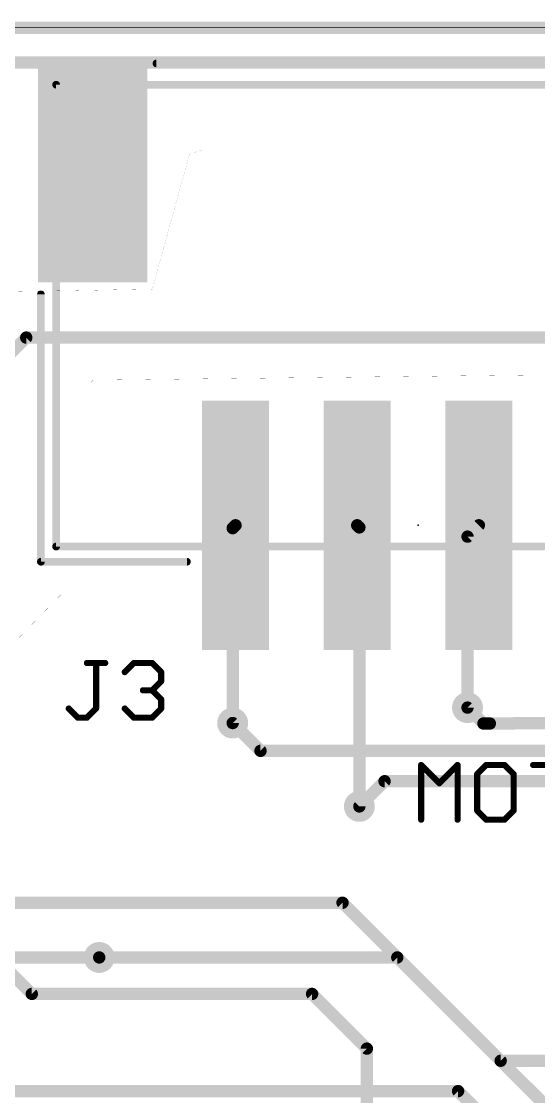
# Model space of a CAD drawing. Extents: x -0.1 to 50.1, y -0.1 to 50.1.
# Drawn here: x 24.72 to 33.22, y 32.41 to 50.1 of the extents above; entities that cross this region are included whole.
import ezdxf

# ---------------------------------------------------------------- set-up
doc = ezdxf.new("R2010")
doc.units = 0
for name, color, linetype in [('1', 22, 'CONTINUOUS'), ('15', 22, 'CONTINUOUS'), ('16', 175, 'CONTINUOUS'), ('18', 82, 'CONTINUOUS'), ('2', 175, 'CONTINUOUS'), ('20', 7, 'CONTINUOUS'), ('21', 253, 'CONTINUOUS'), ('23', 7, 'CONTINUOUS'), ('25', 253, 'CONTINUOUS'), ('29', 253, 'CONTINUOUS'), ('31', 253, 'CONTINUOUS'), ('51', 253, 'CONTINUOUS')]:
    doc.layers.add(name, color=color, linetype=linetype)

# ---------------------------------------------------------------- blocks, each defined once
blk = doc.blocks.new('RECT')
blk.add_solid([(-0.5, -0.5), (0.5, -0.5), (-0.5, 0.5), (0.5, 0.5)])
blk = doc.blocks.new('ROUNDV')
at = {"const_width": 0.5}
blk.add_lwpolyline([(0, -0.25, 1), (0, 0.25, 1), (0, -0.25)], format="xyb", dxfattribs=at)

msp = doc.modelspace()

# ---------------------------------------------------------------- linework, layer by layer
at = {"layer": '1'}
for points, const_width in [([(27.7192, 48), (27.4828, 47.916)], 0.001), ([(33.9224, 48), (27.7192, 48)], 0.001), ([(27.4828, 47.916), (26.8732, 45.6968)], 0.001), ([(26.8732, 45.6968), (21.108, 45.5952)], 0.001), ([(24.8, 44.9), (22.1, 42.2)], 0.2032), ([(34.1, 44.9), (24.8, 44.9)], 0.2032), ([(25.9, 44.2), (34.6288, 44.3016)], 0.001), ([(25.4, 43.7), (25.9, 44.2)], 0.001), ([(25.4, 40.7), (25.4, 43.7)], 0.001), ([(28.194, 41.7642), (28.2414, 41.8116)], 0.2032), ([(28.194, 38.5572), (28.194, 41.7642)], 0.2032), ([(30.2768, 41.7762), (30.2414, 41.8116)], 0.2032), ([(30.2768, 37.1856), (30.2768, 41.7762)], 0.2032), ([(32.0548, 41.625), (32.2414, 41.8116)], 0.2032), ([(32.0548, 38.8112), (32.0548, 41.625)], 0.2032), ([(23.5064, 38.7556), (25.4, 40.7)], 0.001), ([(24.4, 35.6), (30, 35.6)], 0.2032), ([(30, 35.6), (32.6, 33)], 0.2032), ([(24.3, 34.7), (26, 34.7)], 0.2032), ([(32.6, 33), (33.6, 33)], 0.2032), ([(31.9, 32.5), (20.7144, 32.5)], 0.2032), ([(31.9, 32.5), (32.4, 32)], 0.2032)]:
    msp.add_lwpolyline(points, dxfattribs=dict(at, const_width=const_width))
for points, const_width in [([(27.7192, 48.0003, 1), (27.7192, 47.9997)], 0.0005), ([(27.7193, 47.9998, 1), (27.7191, 48.0002)], 0.0005), ([(27.4827, 47.9162, 1), (27.4829, 47.9158)], 0.0005), ([(27.483, 47.9159, 1), (27.4826, 47.9161)], 0.0005), ([(26.873, 45.6969, 1), (26.8734, 45.6967)], 0.0005), ([(26.8732, 45.6966, 1), (26.8732, 45.697)], 0.0005), ([(24.8, 44.9508, 1), (24.8, 44.8492)], 0.1016), ([(24.8359, 44.8641, 1), (24.7641, 44.9359)], 0.1016), ([(25.9002, 44.1998, 1), (25.8998, 44.2002)], 0.0005), ([(25.9, 44.2002, 1), (25.9, 44.1998)], 0.0005), ([(25.4003, 43.7, 1), (25.3998, 43.7)], 0.0005), ([(25.3998, 43.7002, 1), (25.4002, 43.6998)], 0.0005), ([(28.2448, 41.7642, 1), (28.1432, 41.7642)], 0.1016), ([(28.1581, 41.8001, 1), (28.2299, 41.7283)], 0.1016), ([(28.2773, 41.7757, 1), (28.2055, 41.8475)], 0.1016), ([(30.2773, 41.8475, 1), (30.2055, 41.7757)], 0.1016), ([(30.3276, 41.7762, 1), (30.226, 41.7762)], 0.1016), ([(30.2409, 41.7403, 1), (30.3127, 41.8121)], 0.1016), ([(32.2773, 41.7757, 1), (32.2055, 41.8475)], 0.1016), ([(32.1056, 41.625, 1), (32.004, 41.625)], 0.1016), ([(32.0189, 41.6609, 1), (32.0907, 41.5891)], 0.1016), ([(25.4002, 40.6998, 1), (25.3998, 40.7002)], 0.0005), ([(25.3998, 40.7, 1), (25.4003, 40.7)], 0.0005), ([(32.004, 38.8112, 1), (32.1056, 38.8112)], 0.1016), ([(28.1432, 38.5572, 1), (28.2448, 38.5572)], 0.1016), ([(30.226, 37.1856, 1), (30.3276, 37.1856)], 0.1016), ([(30.0359, 35.6359, 1), (29.9641, 35.5641)], 0.1016), ([(30, 35.5492, 1), (30, 35.6508)], 0.1016), ([(26, 34.6492, 1), (26, 34.7508)], 0.1016), ([(32.6, 33.0508, 1), (32.6, 32.9492)], 0.1016), ([(32.5641, 32.9641, 1), (32.6359, 33.0359)], 0.1016), ([(31.9359, 32.5359, 1), (31.8641, 32.4641)], 0.1016), ([(31.9, 32.4492, 1), (31.9, 32.5508)], 0.1016)]:
    msp.add_lwpolyline(points, format="xyb", dxfattribs=dict(at, const_width=const_width))
at = {"layer": '15', "const_width": 0.01}
msp.add_lwpolyline([(50, 50), (0, 50)], dxfattribs=at)
at = {"layer": '16', "const_width": 0.2032}
for points in [[(22.7284, 49.4284), (42.4688, 49.4284)], [(32.3168, 38.5492), (32.0548, 38.8112)], [(28.6512, 38.1), (28.194, 38.5572)], [(32.4224, 38.5492), (32.3168, 38.5492)], [(38.4, 38.6), (32.4224, 38.5492)], [(38, 38.1), (28.6512, 38.1)], [(30.6912, 37.6), (30.2768, 37.1856)], [(37.7, 37.6), (30.6912, 37.6)], [(22.733, 36.2585), (24.8915, 34.1)], [(26, 34.7), (30.9, 34.7)], [(30.9, 34.7), (34.3, 31.3)], [(24.8915, 34.1), (29.5, 34.1)], [(29.5, 34.1), (30.4, 33.2)], [(30.4, 30.2), (30.4, 33.2)]]:
    msp.add_lwpolyline(points, dxfattribs=at)
at = {"layer": '16', "const_width": 0.1016}
for points in [[(32.0907, 38.8471, 1), (32.0189, 38.7753)], [(28.2299, 38.5931, 1), (28.1581, 38.5213)], [(32.3168, 38.6, 1), (32.3168, 38.4984)], [(32.2809, 38.5133, 1), (32.3527, 38.5851)], [(32.422, 38.6, 1), (32.4228, 38.4984)], [(32.4224, 38.4984, 1), (32.4224, 38.6)], [(28.6512, 38.1508, 1), (28.6512, 38.0492)], [(28.6153, 38.0641, 1), (28.6871, 38.1359)], [(30.6912, 37.6508, 1), (30.6912, 37.5492)], [(30.7271, 37.5641, 1), (30.6553, 37.6359)], [(30.2409, 37.2215, 1), (30.3127, 37.1497)], [(26, 34.7508, 1), (26, 34.6492)], [(30.9359, 34.7359, 1), (30.8641, 34.6641)], [(30.9, 34.6492, 1), (30.9, 34.7508)], [(24.8915, 34.1508, 1), (24.8915, 34.0492)], [(24.8556, 34.0641, 1), (24.9274, 34.1359)], [(29.5359, 34.1359, 1), (29.4641, 34.0641)], [(29.5, 34.0492, 1), (29.5, 34.1508)], [(30.4508, 33.2, 1), (30.3492, 33.2)], [(30.3641, 33.1641, 1), (30.4359, 33.2359)]]:
    msp.add_lwpolyline(points, format="xyb", dxfattribs=at)
at = {"layer": '2', "const_width": 0.01}
msp.add_lwpolyline([(50, 50), (0, 50)], dxfattribs=at)
at = {"layer": '20', "const_width": 0.2032}
msp.add_lwpolyline([(48, 50), (2, 50)], dxfattribs=at)
at = {"layer": '21'}
for points, const_width in [([(26.9414, 49.4116), (35.5414, 49.4116)], 0.127), ([(25.0414, 41.2116), (25.0414, 45.6116)], 0.127), ([(25.0414, 41.2116), (27.4414, 41.2116)], 0.127), ([(31.2928, 36.9676), (31.2928, 37.8668)], 0.1016), ([(31.2928, 37.8668), (31.5925, 37.567)], 0.1016), ([(31.5925, 37.567), (31.8922, 37.8668)], 0.1016), ([(31.8922, 37.8668), (31.8922, 36.9676)], 0.1016), ([(32.3634, 37.8668), (32.2136, 37.7169)], 0.1016), ([(32.6632, 37.8668), (32.3634, 37.8668)], 0.1016), ([(32.813, 37.7169), (32.6632, 37.8668)], 0.1016), ([(33.1344, 37.8668), (33.7338, 37.8668)], 0.1016), ([(32.2136, 37.7169), (32.2136, 37.1175)], 0.1016), ([(32.813, 37.1175), (32.813, 37.7169)], 0.1016), ([(32.2136, 37.1175), (32.3634, 36.9676)], 0.1016), ([(32.6632, 36.9676), (32.813, 37.1175)], 0.1016), ([(32.3634, 36.9676), (32.6632, 36.9676)], 0.1016)]:
    msp.add_lwpolyline(points, dxfattribs=dict(at, const_width=const_width))
for points, const_width in [([(26.9414, 49.4434, 1), (26.9414, 49.3798)], 0.0635), ([(25.0731, 45.6116, 1), (25.0097, 45.6116)], 0.0635), ([(25.0414, 41.2434, 1), (25.0414, 41.1799)], 0.0635), ([(25.0097, 41.2116, 1), (25.0731, 41.2116)], 0.0635), ([(27.4414, 41.1799, 1), (27.4414, 41.2434)], 0.0635), ([(31.3182, 37.8668, 1), (31.2674, 37.8668)], 0.0508), ([(31.3108, 37.8847, 1), (31.2748, 37.8488)], 0.0508), ([(31.9176, 37.8668, 1), (31.8668, 37.8668)], 0.0508), ([(31.9102, 37.8488, 1), (31.8743, 37.8847)], 0.0508), ([(32.3634, 37.8922, 1), (32.3634, 37.8414)], 0.0508), ([(32.3814, 37.8488, 1), (32.3455, 37.8847)], 0.0508), ([(32.6811, 37.8847, 1), (32.6452, 37.8488)], 0.0508), ([(32.6632, 37.8414, 1), (32.6632, 37.8922)], 0.0508), ([(33.1344, 37.8922, 1), (33.1344, 37.8414)], 0.0508), ([(32.1956, 37.7349, 1), (32.2315, 37.6989)], 0.0508), ([(32.239, 37.7169, 1), (32.1882, 37.7169)], 0.0508), ([(32.8384, 37.7169, 1), (32.7876, 37.7169)], 0.0508), ([(32.7951, 37.6989, 1), (32.831, 37.7349)], 0.0508), ([(31.5746, 37.585, 1), (31.6105, 37.5491)], 0.0508), ([(31.5746, 37.5491, 1), (31.6105, 37.585)], 0.0508), ([(32.2315, 37.1354, 1), (32.1956, 37.0995)], 0.0508), ([(32.831, 37.0995, 1), (32.7951, 37.1354)], 0.0508), ([(31.2674, 36.9676, 1), (31.3182, 36.9676)], 0.0508), ([(31.8668, 36.9676, 1), (31.9176, 36.9676)], 0.0508), ([(32.1882, 37.1175, 1), (32.239, 37.1175)], 0.0508), ([(32.3634, 36.993, 1), (32.3634, 36.9422)], 0.0508), ([(32.3455, 36.9496, 1), (32.3814, 36.9856)], 0.0508), ([(32.6452, 36.9856, 1), (32.6811, 36.9496)], 0.0508), ([(32.6632, 36.9422, 1), (32.6632, 36.993)], 0.0508), ([(32.7876, 37.1175, 1), (32.8384, 37.1175)], 0.0508)]:
    msp.add_lwpolyline(points, format="xyb", dxfattribs=dict(at, const_width=const_width))
at = {"layer": '23'}
msp.add_point((31.2414, 41.8116), dxfattribs=at)
at = {"layer": '25', "const_width": 0.1016}
for points in [[(25.7983, 39.5452), (26.098, 39.5452)], [(25.9482, 38.7959), (25.9482, 39.5452)], [(26.4194, 39.3953), (26.5692, 39.5452)], [(26.5692, 39.5452), (26.869, 39.5452)], [(26.869, 39.5452), (27.0188, 39.3953)], [(27.0188, 39.2454), (26.869, 39.0956)], [(27.0188, 39.3953), (27.0188, 39.2454)], [(26.869, 39.0956), (26.7191, 39.0956)], [(26.869, 39.0956), (27.0188, 38.9457)], [(27.0188, 38.9457), (27.0188, 38.7959)], [(25.4986, 38.7959), (25.6485, 38.646)], [(25.7983, 38.646), (25.9482, 38.7959)], [(26.5692, 38.646), (26.4194, 38.7959)], [(27.0188, 38.7959), (26.869, 38.646)], [(25.6485, 38.646), (25.7983, 38.646)], [(26.869, 38.646), (26.5692, 38.646)]]:
    msp.add_lwpolyline(points, dxfattribs=at)
at = {"layer": '25', "const_width": 0.0508}
for points in [[(25.7983, 39.5706, 1), (25.7983, 39.5198)], [(25.9736, 39.5452, 1), (25.9228, 39.5452)], [(26.098, 39.5198, 1), (26.098, 39.5706)], [(26.5692, 39.5706, 1), (26.5692, 39.5198)], [(26.5872, 39.5272, 1), (26.5513, 39.5631)], [(26.8869, 39.5631, 1), (26.851, 39.5272)], [(26.869, 39.5198, 1), (26.869, 39.5706)], [(26.4014, 39.4133, 1), (26.4373, 39.3773)], [(27.0442, 39.3953, 1), (26.9934, 39.3953)], [(27.0009, 39.3773, 1), (27.0368, 39.4133)], [(27.0368, 39.2275, 1), (27.0009, 39.2634)], [(26.7191, 39.121, 1), (26.7191, 39.0702)], [(26.8869, 39.1135, 1), (26.851, 39.0776)], [(26.851, 39.1135, 1), (26.8869, 39.0776)], [(26.869, 39.0702, 1), (26.869, 39.121)], [(26.9934, 39.2454, 1), (27.0442, 39.2454)], [(27.0442, 38.9457, 1), (26.9934, 38.9457)], [(27.0009, 38.9278, 1), (27.0368, 38.9637)], [(25.5166, 38.8138, 1), (25.4806, 38.7779)], [(25.9228, 38.7959, 1), (25.9736, 38.7959)], [(25.9661, 38.7779, 1), (25.9302, 38.8138)], [(26.4373, 38.8138, 1), (26.4014, 38.7779)], [(26.9934, 38.7959, 1), (27.0442, 38.7959)], [(27.0368, 38.7779, 1), (27.0009, 38.8138)], [(25.6485, 38.6714, 1), (25.6485, 38.6206)], [(25.6305, 38.628, 1), (25.6664, 38.664)], [(25.7804, 38.664, 1), (25.8163, 38.628)], [(25.7983, 38.6206, 1), (25.7983, 38.6714)], [(26.5692, 38.6714, 1), (26.5692, 38.6206)], [(26.5513, 38.628, 1), (26.5872, 38.664)], [(26.851, 38.664, 1), (26.8869, 38.628)], [(26.869, 38.6206, 1), (26.869, 38.6714)]]:
    msp.add_lwpolyline(points, format="xyb", dxfattribs=at)
at = {"layer": '51', "const_width": 0.0635}
for points in [[(25.2914, 49.0934, 1), (25.2914, 49.0299)], [(25.3231, 49.0616, 1), (25.2597, 49.0616)], [(25.2914, 41.4934, 1), (25.2914, 41.4299)], [(25.2597, 41.4616, 1), (25.3231, 41.4616)]]:
    msp.add_lwpolyline(points, format="xyb", dxfattribs=at)
at = {"layer": '51', "const_width": 0.127}
for points in [[(25.2914, 41.4616), (25.2914, 49.0616)], [(25.2914, 49.0616), (37.1914, 49.0616)], [(37.1914, 41.4616), (25.2914, 41.4616)]]:
    msp.add_lwpolyline(points, dxfattribs=at)

# ---------------------------------------------------------------- block references
at = {"layer": '1', "xscale": 1.7, "yscale": 3.6}
msp.add_blockref('RECT', (25.8914, 47.6616), dxfattribs=at)
at = {"layer": '1', "yscale": 4}
for p in [(28.2414, 41.8116), (30.2414, 41.8116), (32.2414, 41.8116)]:
    msp.add_blockref('RECT', p, dxfattribs=at)
at = {"layer": '18', "xscale": 0.508, "yscale": 0.508}
for p in [(32.0548, 38.8112), (32.0548, 38.8112), (32.0548, 38.8112), (32.0548, 38.8112), (28.194, 38.5572), (28.194, 38.5572), (28.194, 38.5572), (28.194, 38.5572), (30.2768, 37.1856), (30.2768, 37.1856), (30.2768, 37.1856), (30.2768, 37.1856), (26, 34.7), (26, 34.7), (26, 34.7), (26, 34.7)]:
    msp.add_blockref('ROUNDV', p, dxfattribs=at)
at = {"layer": '29'}
for p, xscale, yscale in [((25.8914, 47.6616), 1.8016, 3.7016), ((28.2414, 41.8116), 1.1016, 4.1016), ((30.2414, 41.8116), 1.1016, 4.1016), ((32.2414, 41.8116), 1.1016, 4.1016)]:
    msp.add_blockref('RECT', p, dxfattribs=dict(at, xscale=xscale, yscale=yscale))
at = {"layer": '31', "xscale": 1.7, "yscale": 3.6}
msp.add_blockref('RECT', (25.8914, 47.6616), dxfattribs=at)
at = {"layer": '31', "yscale": 4}
for p in [(28.2414, 41.8116), (30.2414, 41.8116), (32.2414, 41.8116)]:
    msp.add_blockref('RECT', p, dxfattribs=at)

doc.saveas('drawing.dxf')
